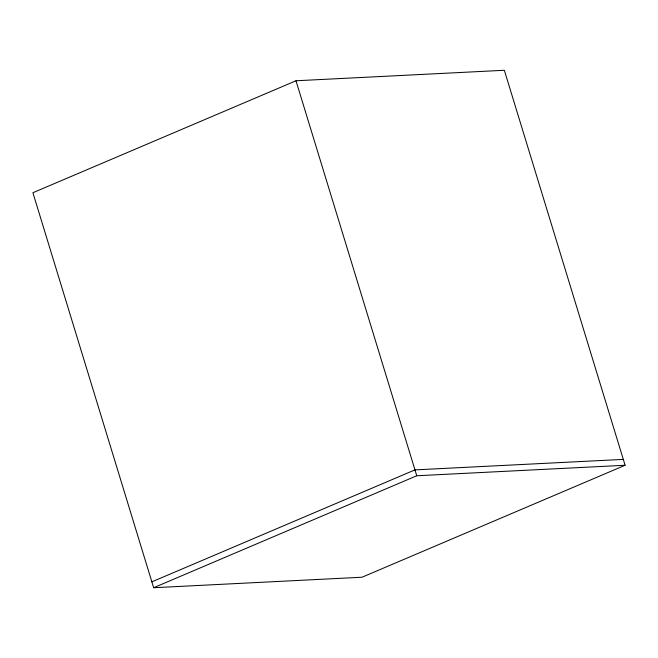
<?xml version="1.0" encoding="UTF-8"?>
<svg xmlns="http://www.w3.org/2000/svg" width="658" height="658" viewBox="0 0 658 658"><rect width="100%" height="100%" fill="white"/><g stroke="black" fill="none" stroke-linecap="round" stroke-linejoin="round"><path stroke-width="0.99" d="M295.985 80.77L32.9 192.736L153.659 587.726L362.015 577.231L625.1 465.264L504.341 70.274L295.985 80.77L416.753 475.759L625.1 465.264M151.866 581.853L414.951 469.886L623.307 459.391M153.659 587.726L416.753 475.759"/></g></svg>
